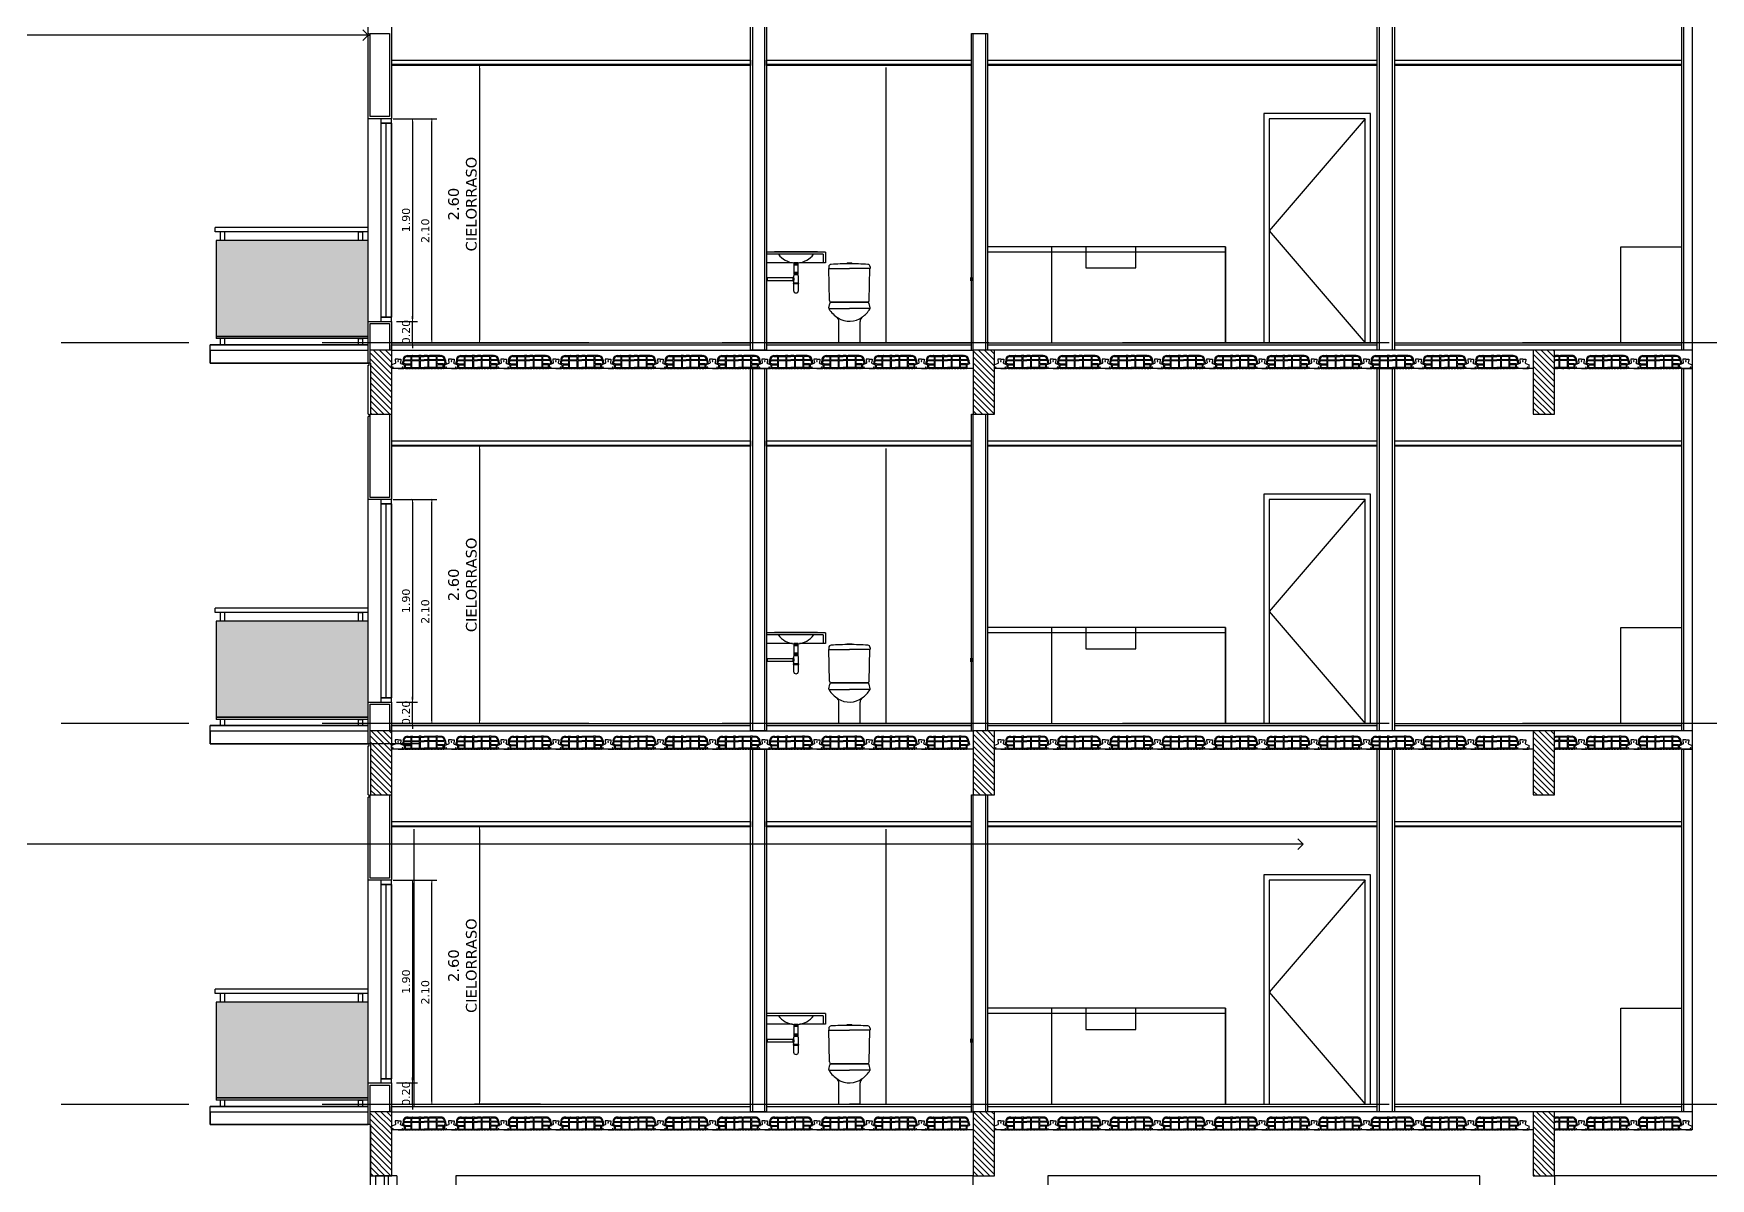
# Model space of a CAD drawing. Header units: metres. Extents: x 126 to 596, y -539 to -70.
# Drawn here: x 337.59 to 353.31, y -393.79 to -383.05 of the extents above; entities that cross this region are included whole.
import ezdxf
from ezdxf import colors
from ezdxf.entities.mleader import LeaderData, LeaderLine
from ezdxf.math import Vec2, Vec3

# ---------------------------------------------------------------- set-up
doc = ezdxf.new("R2010")
doc.units = ezdxf.units.M
doc.header["$LTSCALE"] = 10
doc.linetypes.add('DASHED2', pattern=[0.375, 0.25, -0.125])
doc.linetypes.add('HIDDEN', pattern=[0.375, 0.25, -0.125])
for name, color, linetype in [('01', 1, 'Continuous'), ('02', 2, 'Continuous'), ('1_MUROS', 6, 'Continuous'), ('2', 2, 'Continuous'), ('A- Hatch Hormigon', 255, 'Continuous'), ('A-Aberturas', 2, 'Continuous'), ('A-Autos', 254, 'Continuous'), ('A-Cielorraso', 1, 'HIDDEN'), ('A-Muros', 4, 'Continuous'), ('A-Referencias', 2, 'Continuous'), ('Corte t', 2, 'Continuous'), ('Dr Bloques', 1, 'Continuous'), ('Dr Ejes en bloque', 4, 'Continuous'), ('Fachada 02', 2, 'Continuous'), ('Losa rap sapito', 251, 'Continuous'), ('PISO', 251, 'Continuous'), ('Sanitarios', 2, 'Continuous')]:
    doc.layers.add(name, color=color, linetype=linetype)
doc.layers.add('Dimension', color=3, linetype='Continuous', lineweight=5)
doc.layers.add('Dr Contorno exterior torre', color=31, linetype='Continuous', transparency=0.5)
doc.layers.add('M1-Muro Común 20', color=12, linetype='Continuous', transparency=0.5)
doc.styles.add('1-100', font='arial.ttf', dxfattribs={"height": 0.15})
doc.styles.add('Verdana', font='verdana.ttf')
doc.dimstyles.new('ST-COTA-25', dxfattribs={"dimscale": 0.25, "dimtxt": 0.3, "dimasz": 0.1, "dimexe": 0.18, "dimexo": 0.0625, "dimgap": 0.09, "dimtad": 1, "dimzin": 1, "dimdsep": 46, "dimtxsty": 'Verdana', "dimblk1": 'COTA_N', "dimblk2": 'COTA_N', "dimsah": 1, "dimcen": 0.09, "dimclrd": 8, "dimclre": 8, "dimclrt": 7, "dimadec": 0, "dimazin": 0, "dimtfac": 1, "dimtix": 1, "dimtmove": 0, "dimatfit": 3, "dimldrblk": 'COTA_N', "dimfxl": 0.18, "dimtolj": 1, "dimtzin": 0, "dimarcsym": 0})

# ---------------------------------------------------------------- blocks, each defined once
blk = doc.blocks.new('A$C5A1D3FF0')
at = {"ltscale": 0.069122}
blk.add_line((-194, 711), (-194, 697), dxfattribs=at)
for p, q in [((-193, 695), (0, 695)), ((-186, 397), (-193, 695)), ((192, 695), (0, 695)), ((185, 397), (192, 695)), ((-193, 320), (0, 320)), ((-175, 380), (0, 380)), ((-171, 380), (0, 380)), ((-171, 380), (173, 380)), ((1, 380), (-170, 380)), ((1, 380), (-170, 380)), ((0, 380), (173, 380)), ((171, 380), (0, 380)), ((175, 380), (0, 380)), ((0, 380), (144, 380)), ((193, 320), (0, 320)), ((1, 380), (170, 380)), ((-100, 3), (-99, 200)), ((101, 3), (100, 200))]:
    blk.add_line(p, q)
at = {"ltscale": 0.01671}
blk.add_line((-24, 740), (-24, 743), dxfattribs=at)
at = {"ltscale": 0.00085}
blk.add_line((0, 746), (0, 746), dxfattribs=at)
at = {"ltscale": 0.017205}
blk.add_line((24, 740), (24, 743), dxfattribs=at)
at = {"ltscale": 0.069103}
blk.add_line((194, 711), (194, 697), dxfattribs=at)
at = {"ltscale": 0.217544}
for p, q in [((-193, 326), (-184, 369)), ((193, 326), (184, 369))]:
    blk.add_line(p, q, dxfattribs=at)
at = {"ltscale": 0.489641}
blk.add_line((-98, 0), (0, 0), dxfattribs=at)
at = {"ltscale": 0.413757}
blk.add_line((-82, 0), (0, 0), dxfattribs=at)
at = {"ltscale": 0.413755}
blk.add_line((83, 0), (0, 0), dxfattribs=at)
at = {"ltscale": 0.492131}
blk.add_line((98, 0), (0, 0), dxfattribs=at)
for centre, radius, start, end in [((-171, 711), 23.7, 93.7557, 179.6251), ((-193, 697), 1.76, 180.2855, 270.6496), ((-2, -1860), 2600, 89.9609, 93.7557), ((-22, 743), 2, 91.3801, 180), ((0, -170), 915, 90, 91.3801), ((0, -170), 915, 88.6199, 90), ((2, -1860), 2600, 86.2429, 90.0391), ((22, 743), 2, 0, 88.6199), ((170, 711), 23.7, 0.3749, 86.2429), ((192, 697), 1.76, 269.3504, 359.7145), ((-180, 323), 14, 168.1113, 212.7999), ((40, 465), 275, 212.7999, 237.6232), ((-166, 397), 19.5, 181.3139, 242.1559), ((-171, 366), 14, 90, 168.1113), ((-40, 465), 275, 305.6405, 327.2001), ((171, 366), 14, 11.8887, 90), ((166, 397), 19.5, 297.8441, 358.6861), ((180, 323), 14, 327.2001, 11.8887), ((-149, 201), 50, 359.6141, 54.3595), ((0, 402), 201, 237.6232, 306.8471), ((150, 201), 50, 125.6405, 180.3859), ((-98, 2), 2.5, 179.6141, 270), ((98, 2), 2.5, 270, 0.3859)]:
    blk.add_arc(centre, radius, start, end)
blk = doc.blocks.new('COTA_N')
for p, q in [((-1, 0), (0, 0)), ((0, 0.5), (0, -0.5))]:
    blk.add_line(p, q)
at = {"color": 3, "const_width": 0.065}
blk.add_lwpolyline([(0.14, 0.14), (0.28, 0.28), (0, 0), (-0.14, -0.14), (-0.28, -0.28)], dxfattribs=at)
blk = doc.blocks.new('*D144')
at = {"layer": 'Defpoints', "color": 0, "transparency": 16777216}
for p in [(340.975, -230.458), (341.141, -230.458), (340.975, -230.658)]:
    blk.add_point(p, dxfattribs=at)
at = {"layer": 'Dimension', "color": 8, "lineweight": -2, "transparency": 16777216}
for p, q in [((341.141, -230.433), (341.141, -230.408)), ((340.991, -230.458), (341.186, -230.458)), ((341.141, -230.658), (341.141, -230.458)), ((340.991, -230.658), (341.186, -230.658)), ((341.141, -230.683), (341.141, -230.708))]:
    blk.add_line(p, q, dxfattribs=at)
at = {"layer": 'Dimension', "color": 8, "lineweight": -2, "transparency": 16777216, "xscale": 0.025, "yscale": 0.025, "zscale": 0.025}
for p, rotation in [((341.141, -230.458), 270), ((341.141, -230.658), 90)]:
    blk.add_blockref('COTA_N', p, dxfattribs=dict(at, rotation=rotation))
at = {"layer": 'Dimension', "color": 2, "transparency": 16777216, "insert": (341.08, -230.558), "char_height": 0.075, "attachment_point": 5, "rotation": 90, "style": 'Verdana'}
blk.add_mtext('\\A1;0.20', dxfattribs=at)
blk = doc.blocks.new('*D145')
at = {"layer": 'Defpoints', "color": 0, "transparency": 16777216}
for p in [(340.974, -228.558), (340.974, -230.458), (341.141, -230.458)]:
    blk.add_point(p, dxfattribs=at)
at = {"layer": 'Dimension', "color": 8, "lineweight": -2, "transparency": 16777216}
for p, q in [((340.99, -228.558), (341.186, -228.558)), ((341.141, -228.583), (341.141, -230.433)), ((340.99, -230.458), (341.186, -230.458))]:
    blk.add_line(p, q, dxfattribs=at)
at = {"layer": 'Dimension', "color": 8, "lineweight": -2, "transparency": 16777216, "xscale": 0.025, "yscale": 0.025, "zscale": 0.025}
for p, rotation in [((341.141, -228.558), 90), ((341.141, -230.458), 270)]:
    blk.add_blockref('COTA_N', p, dxfattribs=dict(at, rotation=rotation))
at = {"layer": 'Dimension', "color": 2, "transparency": 16777216, "insert": (341.08, -229.508), "char_height": 0.075, "attachment_point": 5, "rotation": 90, "style": 'Verdana'}
blk.add_mtext('\\A1;1.90', dxfattribs=at)
blk = doc.blocks.new('*D148')
at = {"layer": 'Defpoints', "color": 0, "transparency": 16777216}
for p in [(340.944, -228.558), (341.322, -228.558), (340.945, -230.658)]:
    blk.add_point(p, dxfattribs=at)
at = {"layer": 'Dimension', "color": 8, "lineweight": -2, "transparency": 16777216}
for p, q in [((340.96, -228.558), (341.367, -228.558)), ((341.322, -230.633), (341.322, -228.583)), ((340.96, -230.658), (341.367, -230.658))]:
    blk.add_line(p, q, dxfattribs=at)
at = {"layer": 'Dimension', "color": 8, "lineweight": -2, "transparency": 16777216, "xscale": 0.025, "yscale": 0.025, "zscale": 0.025}
for p, rotation in [((341.322, -228.558), 90), ((341.322, -230.658), 270)]:
    blk.add_blockref('COTA_N', p, dxfattribs=dict(at, rotation=rotation))
at = {"layer": 'Dimension', "color": 2, "transparency": 16777216, "insert": (341.26, -229.608), "char_height": 0.075, "attachment_point": 5, "rotation": 90, "style": 'Verdana'}
blk.add_mtext('\\A1;2.10', dxfattribs=at)
blk = doc.blocks.new('*D146')
at = {"layer": 'Defpoints', "color": 0, "transparency": 16777216}
for p in [(342.308, -228.058), (341.768, -230.658), (342.357, -230.658)]:
    blk.add_point(p, dxfattribs=at)
at = {"layer": 'Dimension', "color": 8, "lineweight": -2, "transparency": 16777216}
for p, q in [((342.292, -228.058), (341.723, -228.058)), ((341.768, -228.083), (341.768, -230.633)), ((342.341, -230.658), (341.723, -230.658))]:
    blk.add_line(p, q, dxfattribs=at)
at = {"layer": 'Dimension', "color": 8, "lineweight": -2, "transparency": 16777216, "xscale": 0.025, "yscale": 0.025, "zscale": 0.025}
for p, rotation in [((341.768, -228.058), 90), ((341.768, -230.658), 270)]:
    blk.add_blockref('COTA_N', p, dxfattribs=dict(at, rotation=rotation))
at = {"layer": 'Dimension', "color": 2, "transparency": 16777216, "insert": (341.609, -229.358), "char_height": 0.1, "attachment_point": 5, "rotation": 90, "style": 'Verdana'}
blk.add_mtext('\\A1;2.60\\PCIELORRASO', dxfattribs=at)
blk = doc.blocks.new('VIGUETA NUEVA')
at = {"layer": '02'}
for p, q in [((852.277, 1549.624), (852.243, 1549.611)), ((852.305, 1549.666), (852.277, 1549.666)), ((852.277, 1549.666), (852.277, 1549.661)), ((852.277, 1549.661), (852.281, 1549.631)), ((852.305, 1549.666), (852.334, 1549.666)), ((852.334, 1549.661), (852.33, 1549.631)), ((852.334, 1549.666), (852.334, 1549.661)), ((852.334, 1549.624), (852.368, 1549.611)), ((852.243, 1549.581), (852.243, 1549.611)), ((852.243, 1549.581), (852.248, 1549.576)), ((852.305, 1549.576), (852.248, 1549.576)), ((852.305, 1549.576), (852.363, 1549.576)), ((852.368, 1549.581), (852.363, 1549.576)), ((852.368, 1549.581), (852.368, 1549.611))]:
    blk.add_line(p, q, dxfattribs=at)
for centre, start, end in [((852.274, 1549.631), 294.8533, 4.4381), ((852.337, 1549.631), 175.5619, 245.1467)]:
    blk.add_arc(centre, 0.00704, start, end, dxfattribs=at)
blk = doc.blocks.new('VIGUETA NUEVA1')
at = {"layer": 'PISO'}
for centre in [(-0.044, -0.081), (0, -0.02), (0.05, -0.081)]:
    blk.add_circle(centre, 0.00324, dxfattribs=at)
at = {"layer": '1_MUROS'}
blk.add_blockref('VIGUETA NUEVA', (-852.305, -1549.666), dxfattribs=at)
blk = doc.blocks.new('Losa rap zapito')
at = {"layer": 'Losa rap sapito'}
for p, q in [((283.728, -291.824), (283.726, -291.839)), ((283.746, -291.848), (283.728, -291.842)), ((283.732, -291.804), (283.729, -291.823)), ((283.739, -291.812), (283.736, -291.833)), ((283.753, -291.842), (283.738, -291.836)), ((283.742, -291.81), (283.805, -291.81)), ((283.744, -291.804), (283.805, -291.804)), ((283.747, -291.88), (283.746, -291.848)), ((283.754, -291.884), (283.75, -291.884)), ((283.754, -291.884), (283.752, -291.884)), ((283.754, -291.884), (283.752, -291.884)), ((283.753, -291.81), (283.805, -291.81)), ((283.753, -291.842), (283.805, -291.842)), ((283.754, -291.872), (283.754, -291.851)), ((283.754, -291.884), (283.754, -291.883)), ((283.754, -291.883), (283.76, -291.883)), ((283.756, -291.849), (283.805, -291.849)), ((283.757, -291.875), (283.805, -291.875)), ((283.76, -291.884), (283.76, -291.883)), ((283.76, -291.884), (283.766, -291.884)), ((283.771, -291.883), (283.766, -291.883)), ((283.766, -291.884), (283.766, -291.883)), ((283.771, -291.772), (283.805, -291.772)), ((283.771, -291.884), (283.771, -291.883)), ((283.771, -291.884), (283.777, -291.884)), ((283.777, -291.884), (283.777, -291.883)), ((283.783, -291.883), (283.777, -291.883)), ((283.781, -291.764), (283.8, -291.764)), ((283.783, -291.884), (283.783, -291.883)), ((283.783, -291.884), (283.789, -291.884)), ((283.789, -291.884), (283.789, -291.883)), ((283.789, -291.883), (283.795, -291.883)), ((283.795, -291.884), (283.795, -291.883)), ((283.8, -291.884), (283.795, -291.884)), ((283.8, -291.883), (283.806, -291.883)), ((283.8, -291.884), (283.8, -291.883)), ((283.801, -291.763), (283.821, -291.763)), ((283.806, -291.884), (283.806, -291.883)), ((283.812, -291.884), (283.806, -291.884)), ((283.808, -291.801), (283.808, -291.775)), ((283.808, -291.839), (283.808, -291.813)), ((283.808, -291.872), (283.808, -291.852)), ((283.812, -291.883), (283.818, -291.883)), ((283.812, -291.884), (283.812, -291.883)), ((283.812, -291.883), (283.818, -291.883)), ((283.815, -291.801), (283.815, -291.775)), ((283.815, -291.872), (283.815, -291.813)), ((283.818, -291.772), (283.884, -291.772)), ((283.818, -291.804), (283.884, -291.804)), ((283.818, -291.81), (283.884, -291.81)), ((283.818, -291.875), (283.884, -291.875)), ((283.818, -291.884), (283.818, -291.883)), ((283.818, -291.884), (283.823, -291.884)), ((283.821, -291.764), (283.881, -291.764)), ((283.829, -291.883), (283.823, -291.883)), ((283.823, -291.884), (283.823, -291.883)), ((283.829, -291.884), (283.829, -291.883)), ((283.829, -291.884), (283.835, -291.884)), ((283.835, -291.884), (283.835, -291.883)), ((283.841, -291.883), (283.835, -291.883)), ((283.841, -291.884), (283.841, -291.883)), ((283.841, -291.884), (283.847, -291.884)), ((283.847, -291.884), (283.847, -291.883)), ((283.847, -291.883), (283.852, -291.883)), ((283.852, -291.884), (283.852, -291.883)), ((283.858, -291.884), (283.852, -291.884)), ((283.858, -291.883), (283.864, -291.883)), ((283.858, -291.884), (283.858, -291.883)), ((283.864, -291.884), (283.864, -291.883)), ((283.87, -291.884), (283.864, -291.884)), ((283.87, -291.883), (283.875, -291.883)), ((283.87, -291.884), (283.87, -291.883)), ((283.87, -291.883), (283.875, -291.883)), ((283.875, -291.884), (283.875, -291.883)), ((283.875, -291.884), (283.881, -291.884)), ((283.887, -291.883), (283.881, -291.883)), ((283.881, -291.884), (283.881, -291.883)), ((283.901, -291.763), (283.882, -291.763)), ((283.887, -291.801), (283.887, -291.775)), ((283.887, -291.872), (283.887, -291.813)), ((283.887, -291.884), (283.887, -291.883)), ((283.887, -291.884), (283.893, -291.884)), ((283.893, -291.884), (283.893, -291.883)), ((283.899, -291.883), (283.893, -291.883)), ((283.894, -291.801), (283.894, -291.775)), ((283.894, -291.872), (283.894, -291.813)), ((283.897, -291.772), (283.93, -291.772)), ((283.897, -291.804), (283.93, -291.804)), ((283.897, -291.81), (283.93, -291.81)), ((283.897, -291.875), (283.93, -291.875)), ((283.899, -291.884), (283.899, -291.883)), ((283.899, -291.884), (283.904, -291.884)), ((283.902, -291.764), (283.93, -291.764)), ((283.904, -291.884), (283.904, -291.883)), ((283.904, -291.883), (283.91, -291.883)), ((283.91, -291.884), (283.91, -291.883)), ((283.916, -291.884), (283.91, -291.884)), ((283.916, -291.883), (283.922, -291.883)), ((283.916, -291.884), (283.916, -291.883)), ((283.922, -291.884), (283.922, -291.883)), ((283.927, -291.884), (283.922, -291.884)), ((283.927, -291.884), (283.927, -291.883)), ((283.927, -291.883), (283.93, -291.883)), ((283.959, -291.764), (283.93, -291.764)), ((283.964, -291.772), (283.93, -291.772)), ((283.964, -291.804), (283.93, -291.804)), ((283.964, -291.81), (283.93, -291.81)), ((283.964, -291.875), (283.93, -291.875)), ((283.933, -291.883), (283.93, -291.883)), ((283.933, -291.884), (283.933, -291.883)), ((283.933, -291.884), (283.939, -291.884)), ((283.945, -291.883), (283.939, -291.883)), ((283.939, -291.884), (283.939, -291.883)), ((283.945, -291.884), (283.945, -291.883)), ((283.945, -291.884), (283.951, -291.884)), ((283.951, -291.884), (283.951, -291.883)), ((283.956, -291.883), (283.951, -291.883)), ((283.956, -291.884), (283.956, -291.883)), ((283.962, -291.884), (283.956, -291.884)), ((283.96, -291.763), (283.979, -291.763)), ((283.962, -291.884), (283.962, -291.883)), ((283.962, -291.883), (283.968, -291.883)), ((283.967, -291.801), (283.967, -291.775)), ((283.967, -291.872), (283.967, -291.813)), ((283.968, -291.884), (283.968, -291.883)), ((283.974, -291.884), (283.968, -291.884)), ((283.973, -291.801), (283.973, -291.775)), ((283.973, -291.872), (283.973, -291.813)), ((283.974, -291.883), (283.98, -291.883)), ((283.974, -291.884), (283.974, -291.883)), ((284.043, -291.772), (283.976, -291.772)), ((284.043, -291.804), (283.976, -291.804)), ((284.043, -291.81), (283.976, -291.81)), ((284.043, -291.875), (283.976, -291.875)), ((284.039, -291.764), (283.98, -291.764)), ((283.98, -291.884), (283.98, -291.883)), ((283.985, -291.884), (283.98, -291.884)), ((283.991, -291.883), (283.985, -291.883)), ((283.985, -291.884), (283.985, -291.883)), ((283.991, -291.883), (283.985, -291.883)), ((283.991, -291.884), (283.991, -291.883)), ((283.991, -291.884), (283.997, -291.884)), ((284.003, -291.883), (283.997, -291.883)), ((283.997, -291.884), (283.997, -291.883)), ((284.003, -291.884), (284.003, -291.883)), ((284.003, -291.884), (284.008, -291.884)), ((284.008, -291.884), (284.008, -291.883)), ((284.014, -291.883), (284.008, -291.883)), ((284.014, -291.884), (284.014, -291.883)), ((284.02, -291.884), (284.014, -291.884)), ((284.02, -291.884), (284.02, -291.883)), ((284.02, -291.883), (284.026, -291.883)), ((284.026, -291.884), (284.026, -291.883)), ((284.032, -291.884), (284.026, -291.884)), ((284.032, -291.883), (284.037, -291.883)), ((284.032, -291.884), (284.032, -291.883)), ((284.037, -291.884), (284.037, -291.883)), ((284.043, -291.884), (284.037, -291.884)), ((284.059, -291.763), (284.04, -291.763)), ((284.049, -291.883), (284.043, -291.883)), ((284.043, -291.884), (284.043, -291.883)), ((284.049, -291.883), (284.043, -291.883)), ((284.046, -291.801), (284.046, -291.775)), ((284.046, -291.872), (284.046, -291.813)), ((284.049, -291.884), (284.049, -291.883)), ((284.049, -291.884), (284.055, -291.884)), ((284.053, -291.801), (284.053, -291.775)), ((284.053, -291.839), (284.053, -291.813)), ((284.053, -291.872), (284.053, -291.852)), ((284.06, -291.883), (284.055, -291.883)), ((284.055, -291.884), (284.055, -291.883)), ((284.09, -291.772), (284.056, -291.772)), ((284.117, -291.804), (284.056, -291.804)), ((284.119, -291.81), (284.056, -291.81)), ((284.107, -291.81), (284.056, -291.81)), ((284.107, -291.842), (284.056, -291.842)), ((284.104, -291.849), (284.056, -291.849)), ((284.104, -291.875), (284.056, -291.875)), ((284.079, -291.764), (284.06, -291.764)), ((284.06, -291.884), (284.06, -291.883)), ((284.06, -291.884), (284.066, -291.884)), ((284.066, -291.884), (284.066, -291.883)), ((284.072, -291.883), (284.066, -291.883)), ((284.072, -291.884), (284.072, -291.883)), ((284.078, -291.884), (284.072, -291.884)), ((284.078, -291.884), (284.078, -291.883)), ((284.078, -291.883), (284.084, -291.883)), ((284.084, -291.884), (284.084, -291.883)), ((284.089, -291.884), (284.084, -291.884)), ((284.089, -291.883), (284.095, -291.883)), ((284.089, -291.884), (284.089, -291.883)), ((284.095, -291.884), (284.095, -291.883)), ((284.101, -291.884), (284.095, -291.884)), ((284.101, -291.884), (284.101, -291.883)), ((284.107, -291.883), (284.101, -291.883)), ((284.107, -291.842), (284.123, -291.836)), ((284.107, -291.872), (284.107, -291.851)), ((284.107, -291.884), (284.107, -291.883)), ((284.107, -291.884), (284.109, -291.884)), ((284.107, -291.884), (284.109, -291.884)), ((284.107, -291.884), (284.11, -291.884)), ((284.114, -291.88), (284.115, -291.848)), ((284.115, -291.848), (284.133, -291.842)), ((284.121, -291.812), (284.125, -291.833)), ((284.129, -291.804), (284.131, -291.823)), ((284.133, -291.824), (284.135, -291.839))]:
    blk.add_line(p, q, dxfattribs=at)
for centre, radius, start, end in [((283.729, -291.839), 0.00289, 171.8699, 249.444), ((283.729, -291.824), 0.000963, 81.8699, 171.8699), ((283.772, -291.804), 0.0404, 77.2971, 181.0135), ((283.739, -291.833), 0.00289, 171.8699, 249.444), ((283.742, -291.813), 0.00289, 90, 165.2593), ((283.772, -291.804), 0.0317, 92.259, 174.7894), ((283.744, -291.801), 0.00289, 180.2316, 270), ((283.751, -291.88), 0.0039, 182.4799, 268.1248), ((283.756, -291.852), 0.00289, 90, 168.5947), ((283.757, -291.872), 0.00289, 180, 271.41), ((283.801, -291.764), 0.000963, 90, 180), ((283.805, -291.775), 0.00289, 0, 90), ((283.805, -291.801), 0.00289, 270, 0), ((283.805, -291.813), 0.00289, 0, 90), ((283.805, -291.839), 0.00289, 270, 0), ((283.805, -291.852), 0.00289, 0, 90), ((283.805, -291.872), 0.00289, 270, 0), ((283.818, -291.775), 0.00289, 90, 180), ((283.818, -291.801), 0.00289, 180, 270), ((283.818, -291.813), 0.00289, 90, 180), ((283.818, -291.872), 0.00289, 180, 270), ((283.821, -291.764), 0.000963, 0, 90), ((283.882, -291.764), 0.000963, 90, 180), ((283.884, -291.775), 0.00289, 0, 90), ((283.884, -291.801), 0.00289, 270, 0), ((283.884, -291.813), 0.00289, 0, 90), ((283.884, -291.872), 0.00289, 270, 0), ((283.897, -291.775), 0.00289, 90, 180), ((283.897, -291.801), 0.00289, 180, 270), ((283.897, -291.813), 0.00289, 90, 180), ((283.897, -291.872), 0.00289, 180, 270), ((283.901, -291.764), 0.000963, 0, 90), ((283.96, -291.764), 0.000963, 90, 180), ((283.964, -291.775), 0.00289, 0, 90), ((283.964, -291.801), 0.00289, 270, 0), ((283.964, -291.813), 0.00289, 0, 90), ((283.964, -291.872), 0.00289, 270, 0), ((283.976, -291.775), 0.00289, 90, 180), ((283.976, -291.801), 0.00289, 180, 270), ((283.976, -291.813), 0.00289, 90, 180), ((283.976, -291.872), 0.00289, 180, 270), ((283.979, -291.764), 0.000963, 0, 90), ((284.04, -291.764), 0.000963, 90, 180), ((284.043, -291.775), 0.00289, 0, 90), ((284.043, -291.801), 0.00289, 270, 0), ((284.043, -291.813), 0.00289, 0, 90), ((284.043, -291.872), 0.00289, 270, 0), ((284.056, -291.775), 0.00289, 90, 180), ((284.056, -291.801), 0.00289, 180, 270), ((284.056, -291.813), 0.00289, 90, 180), ((284.056, -291.839), 0.00289, 180, 270), ((284.056, -291.852), 0.00289, 90, 180), ((284.056, -291.872), 0.00289, 180, 270), ((284.059, -291.764), 0.000963, 0, 90), ((284.088, -291.804), 0.0404, 358.9865, 102.7029), ((284.088, -291.804), 0.0317, 5.2106, 87.741), ((284.104, -291.852), 0.00289, 11.4053, 90), ((284.104, -291.872), 0.00289, 268.59, 0), ((284.11, -291.88), 0.0039, 271.8752, 357.5201), ((284.117, -291.801), 0.00289, 270, 359.7684), ((284.119, -291.813), 0.00289, 14.7407, 90), ((284.122, -291.833), 0.00289, 290.556, 8.1301), ((284.132, -291.824), 0.000963, 8.1301, 98.1301), ((284.132, -291.839), 0.00289, 290.556, 8.1301)]:
    blk.add_arc(centre, radius, start, end, dxfattribs=at)
blk = doc.blocks.new('niveles')
at = {"layer": 'PISO', "linetype": 'HIDDEN'}
for p, q in [((572.152, -287.074), (533.455, -287.074)), ((572.152, -290.644), (533.455, -290.644)), ((572.152, -294.214), (533.455, -294.214))]:
    blk.add_line(p, q, dxfattribs=at)
blk = doc.blocks.new('DDA')
at = {"color": 1}
blk.add_lwpolyline([(340.745, -346.404), (340.745, -349.813)], dxfattribs=at)
at = {"layer": '01', "color": 1}
for points in [[(346.395, -349.813), (346.395, -346.884), (341.545, -346.884), (341.545, -349.813)], [(351.145, -349.813), (351.145, -346.884), (347.095, -346.884), (347.095, -349.813)], [(354.995, -346.884), (351.845, -346.884), (351.845, -349.813)]]:
    blk.add_lwpolyline(points, dxfattribs=at)
at = {"layer": 'A-Aberturas'}
for p, q in [((340.994, -346.884), (340.794, -346.884)), ((340.794, -346.884), (340.794, -349.768, 0)), ((340.994, -346.884), (340.994, -349.744, 0))]:
    blk.add_line(p, q, dxfattribs=at)
at = {"layer": 'A-Aberturas', "elevation": 0}
blk.add_lwpolyline([(340.914, -349.753), (340.914, -346.884), (340.875, -346.884), (340.875, -349.758)], dxfattribs=at)
blk = doc.blocks.new('_Open90')
at = {"color": 0, "linetype": 'ByBlock', "lineweight": -2}
for p, q in [((0, 0), (-1, 0)), ((-0.5, 0.5), (0, 0)), ((0, 0), (-0.5, -0.5))]:
    blk.add_line(p, q, dxfattribs=at)
blk = doc.blocks.new('Dr Bloque Planta tipo')
at = {"layer": 'A- Hatch Hormigon'}
h = blk.add_hatch(dxfattribs=at)
h.set_pattern_fill('ANSI31', color=256, scale=0.0125, angle=-90, style=0)
h.set_pattern_definition([(315, (0, 1), (0.0280633004, 0.0280633004), [])])
h.paths.add_polyline_path([(340.744, -230.848), (340.746, -230.848), (340.746, -231.328), (340.946, -231.328), (340.946, -230.728), (341.246, -230.728), (340.744, -230.728)])
h.paths.add_polyline_path([(346.395, -230.728), (346.395, -231.328), (346.595, -231.328), (346.595, -230.728)])
h.paths.add_polyline_path([(351.645, -230.728), (351.645, -231.328), (351.845, -231.328), (351.845, -230.728)])
h.paths.add_polyline_path([(355.396, -230.728), (355.396, -231.328), (355.596, -231.328), (355.596, -230.728)])
h.paths.add_polyline_path([(358.196, -230.728), (358.196, -231.328), (358.396, -231.328), (358.396, -230.728)])
h.paths.add_polyline_path([(364.845, -230.728), (365.045, -230.728), (365.045, -231.328), (364.845, -231.328)])
h.paths.add_polyline_path([(365.046, -230.848), (365.045, -230.728), (365.545, -230.728), (365.545, -230.848)])
at = {"layer": 'M1-Muro Común 20', "transparency": 33554460}
h = blk.add_hatch(color=141, dxfattribs=at)
h.dxf.hatch_style = 1
h.paths.add_polyline_path([(339.3, -230.598), (340.725, -230.598), (340.725, -229.699), (339.3, -229.699)])
h = blk.add_hatch(color=141, dxfattribs=at)
h.dxf.hatch_style = 1
h.paths.add_polyline_path([(339.3, -230.598), (340.725, -230.598), (340.725, -229.699), (339.3, -229.699)])
at = {"color": 5}
for p, q in [((340.745, -230.848), (340.745, -230.728)), ((340.745, -230.848), (340.745, -230.728)), ((340.946, -230.728), (340.746, -230.728)), ((340.946, -230.728), (346.395, -230.728)), ((340.946, -231.328), (340.946, -230.728)), ((346.395, -230.728), (346.395, -231.328)), ((346.595, -230.728), (346.395, -230.728)), ((351.645, -230.728, 0), (346.595, -230.728)), ((346.595, -231.328), (346.595, -230.728)), ((351.845, -230.728), (351.645, -230.728)), ((351.645, -230.728), (351.645, -231.328)), ((351.845, -231.328), (351.845, -230.728)), ((353.136, -230.728, 0), (351.845, -230.728, 0)), ((353.136, -230.728, 0), (353.136, -230.898, 0)), ((340.746, -230.848), (340.745, -230.848)), ((340.746, -230.848), (340.745, -230.848)), ((340.746, -230.848), (340.746, -231.328)), ((346.395, -230.898), (340.946, -230.898)), ((351.645, -230.898), (346.595, -230.898)), ((353.136, -230.898, 0), (351.845, -230.898, 0)), ((340.746, -231.328), (340.946, -231.328)), ((346.395, -231.328), (346.595, -231.328)), ((351.645, -231.328), (351.845, -231.328))]:
    blk.add_line(p, q, dxfattribs=at)
at = {"color": 2}
for p, q in [((340.945, -230.658), (344.31, -230.658)), ((340.945, -230.678), (344.31, -230.678)), ((344.46, -230.658), (346.38, -230.658)), ((344.46, -230.678), (346.38, -230.678)), ((346.53, -230.658), (350.184, -230.658)), ((346.53, -230.678), (350.184, -230.678)), ((350.344, -230.658), (353.039, -230.658))]:
    blk.add_line(p, q, dxfattribs=at)
at = {"layer": '01'}
for p, q in [((350.12, -228.508), (349.12, -228.508)), ((349.12, -228.508), (349.12, -230.658)), ((350.12, -230.658), (350.12, -228.508)), ((350.07, -228.558), (349.17, -228.558)), ((349.17, -228.558), (349.17, -230.658)), ((350.07, -228.558), (349.17, -229.608)), ((350.07, -230.658), (350.07, -228.558)), ((349.17, -229.608), (350.07, -230.658)), ((348.762, -229.758), (346.53, -229.758)), ((347.13, -229.758), (347.13, -230.658)), ((348.762, -229.758), (348.762, -230.658)), ((348.762, -230.658), (348.762, -229.758)), ((348.762, -229.808), (346.53, -229.808))]:
    blk.add_line(p, q, dxfattribs=at)
at = {"layer": '2'}
for p, q in [((345.01, -229.808), (344.46, -229.808)), ((344.99, -229.828), (344.46, -229.828)), ((345.01, -229.908), (344.99, -229.908))]:
    blk.add_line(p, q, dxfattribs=at)
at = {"layer": 'A-Aberturas'}
for points in [[(340.944, -228.558), (340.844, -228.558), (340.844, -228.598), (340.944, -228.598)], [(340.894, -228.598), (340.944, -228.598), (340.944, -230.418), (340.894, -230.418)], [(340.944, -230.418), (340.844, -230.418), (340.844, -230.458), (340.944, -230.458)]]:
    blk.add_lwpolyline(points, close=True, dxfattribs=at)
at = {"layer": 'A-Aberturas', "color": 1}
blk.add_lwpolyline([(340.844, -230.418), (340.944, -230.418), (340.944, -228.598), (340.844, -228.598)], close=True, dxfattribs=at)
at = {"layer": 'A-Aberturas', "color": 253}
for points in [[(340.725, -229.618), (339.29, -229.618), (339.29, -229.578)], [(340.725, -229.578), (339.29, -229.578)], [(340.725, -229.618), (339.29, -229.618), (339.29, -229.578)], [(340.725, -229.578), (339.29, -229.578)], [(339.38, -229.699), (339.38, -229.618), (339.34, -229.618)], [(339.34, -229.699), (339.34, -229.618)], [(339.38, -229.699), (339.38, -229.618), (339.34, -229.618)], [(339.34, -229.699), (339.34, -229.618)], [(340.635, -229.699), (340.635, -229.618), (340.675, -229.618)], [(340.635, -229.699), (340.635, -229.618), (340.675, -229.618)], [(340.675, -229.699), (340.675, -229.618)], [(340.675, -229.699), (340.675, -229.618)], [(340.725, -230.598), (339.3, -230.598), (339.3, -230.619)], [(340.725, -230.598), (339.3, -230.598), (339.3, -230.619)], [(340.725, -230.619), (339.3, -230.619)], [(340.725, -230.619), (339.3, -230.619)], [(339.38, -230.678), (339.38, -230.619), (339.34, -230.619)], [(339.34, -230.678), (339.34, -230.619)], [(339.38, -230.678), (339.38, -230.619), (339.34, -230.619)], [(339.34, -230.678), (339.34, -230.619)], [(340.635, -230.678), (340.635, -230.619), (340.675, -230.619)], [(340.635, -230.678), (340.635, -230.619), (340.675, -230.619)], [(340.675, -230.678), (340.675, -230.619)], [(340.675, -230.678), (340.675, -230.619)]]:
    blk.add_lwpolyline(points, dxfattribs=at)
blk.add_lwpolyline([(339.3, -230.598), (340.725, -230.598), (340.725, -229.699), (339.3, -229.699)], close=True, dxfattribs=at)
blk.add_lwpolyline([(339.3, -230.598), (340.725, -230.598), (340.725, -229.699), (339.3, -229.699)], close=True, dxfattribs=at)
at = {"layer": 'A-Autos'}
for p in [(349.62, -230.658), (350.07, -230.658)]:
    blk.add_line(p, (350.07, -230.658), dxfattribs=at)
at = {"layer": 'A-Cielorraso', "color": 1, "linetype": 'Continuous'}
for p, q in [((340.944, -228.008), (344.31, -228.008)), ((340.944, -228.008), (344.31, -228.008)), ((344.46, -228.008), (346.38, -228.008)), ((346.53, -228.008), (350.184, -228.008)), ((350.344, -228.008), (353.039, -228.008))]:
    blk.add_line(p, q, dxfattribs=at)
at = {"layer": 'A-Cielorraso', "color": 2, "linetype": 'Continuous'}
for p, q in [((340.944, -228.047), (344.31, -228.047)), ((344.31, -228.058), (340.944, -228.058)), ((344.31, -228.008), (344.31, -228.058)), ((344.46, -228.047), (346.38, -228.047)), ((346.38, -228.058), (344.46, -228.058)), ((346.53, -228.047), (350.184, -228.047)), ((350.184, -228.058), (346.53, -228.058)), ((350.344, -228.047), (353.039, -228.047)), ((353.039, -228.058), (350.344, -228.058))]:
    blk.add_line(p, q, dxfattribs=at)
at = {"layer": 'A-Cielorraso'}
blk.add_lwpolyline([(346.38, -228.058), (346.38, -228.058), (346.38, -228.058), (344.46, -228.058), (344.46, -228.008)], dxfattribs=at)
at = {"layer": 'A-Muros', "color": 1}
for p, q in [((340.724, -227.758), (340.734, -227.758)), ((340.734, -227.758), (340.734, -227.778)), ((346.38, -230.728), (346.38, -227.758)), ((346.38, -227.758), (346.53, -227.758)), ((346.53, -227.758), (346.53, -230.728)), ((340.734, -227.778), (340.724, -227.778)), ((340.724, -230.458), (340.724, -228.558))]:
    blk.add_line(p, q, dxfattribs=at)
at = {"layer": 'A-Muros'}
for p, q in [((346.395, -230.728), (346.395, -227.758)), ((346.4, -227.758), (346.51, -227.758)), ((346.51, -227.758), (346.51, -230.728)), ((340.945, -230.728), (340.945, -230.678)), ((346.4, -230.728), (346.4, -230.728)), ((350.344, -230.678), (353.039, -230.678))]:
    blk.add_line(p, q, dxfattribs=at)
at = {"layer": 'A-Muros', "color": 1}
for points in [[(340.944, -227.278), (340.944, -228.558), (340.724, -228.558), (340.724, -227.778)], [(340.724, -227.758), (340.724, -227.298), (340.734, -227.298), (340.734, -227.278), (340.724, -227.278)], [(340.745, -230.848), (340.725, -230.848), (340.724, -230.458), (340.944, -230.458), (340.945, -230.728)]]:
    blk.add_lwpolyline(points, dxfattribs=at)
for points in [[(344.31, -230.728), (344.31, -227.328), (344.46, -227.328), (344.46, -230.728)], [(350.184, -230.728), (350.184, -227.328), (350.344, -227.328), (350.344, -230.728)], [(353.039, -230.728), (353.039, -227.328), (353.136, -227.328), (353.136, -230.728)]]:
    blk.add_lwpolyline(points, close=True, dxfattribs=at)
at = {"layer": 'A-Muros'}
for points in [[(344.33, -230.728), (344.33, -227.328), (344.44, -227.328), (344.44, -230.728), (344.33, -230.728)], [(350.204, -230.728), (350.204, -227.328), (350.324, -227.328), (350.324, -230.728), (350.204, -230.728)], [(340.744, -228.538), (340.744, -227.758), (340.924, -227.758), (340.924, -228.538)], [(340.745, -230.728), (340.744, -230.478), (340.924, -230.478), (340.925, -230.728)]]:
    blk.add_lwpolyline(points, close=True, dxfattribs=at)
at = {"layer": 'A-Muros', "elevation": 0}
blk.add_lwpolyline([(353.056, -230.728), (353.056, -227.328), (353.136, -227.328), (353.136, -230.728), (353.056, -230.728)], close=True, dxfattribs=at)
at = {"layer": 'Corte t', "color": 1}
for p, q in [((344.702, -229.908), (344.46, -229.908)), ((344.99, -229.908), (344.768, -229.908))]:
    blk.add_line(p, q, dxfattribs=at)
at = {"layer": 'Corte t'}
for p, q in [((344.99, -229.828), (344.99, -229.908)), ((345.01, -229.808), (345.01, -229.908))]:
    blk.add_line(p, q, dxfattribs=at)
for points in [[(344.936, -229.808), (344.535, -229.808), (344.535, -229.803), (344.936, -229.803)], [(344.756, -229.913), (344.714, -229.913), (344.714, -229.926), (344.756, -229.926)], [(344.754, -229.909), (344.716, -229.909), (344.716, -229.913), (344.754, -229.913)], [(344.754, -229.926), (344.716, -229.926), (344.716, -229.999), (344.754, -229.999)], [(344.713, -230.046), (344.706, -230.046), (344.706, -230.078), (344.713, -230.078)], [(344.763, -230.098), (344.708, -230.098), (344.708, -230.104), (344.763, -230.104)], [(344.756, -229.999), (344.714, -229.999), (344.714, -230.011), (344.756, -230.011)], [(344.754, -230.011), (344.716, -230.011), (344.716, -230.019), (344.754, -230.019)], [(346.375, -230.045), (346.38, -230.045), (346.38, -230.079), (346.375, -230.079)]]:
    blk.add_lwpolyline(points, close=True, dxfattribs=at)
for points in [[(344.706, -230.05), (344.466, -230.05), (344.466, -230.073), (344.706, -230.073)], [(344.713, -230.034), (344.713, -230.098)], [(344.713, -230.104), (344.713, -230.169)], [(344.758, -230.098), (344.758, -230.034)], [(344.758, -230.169), (344.758, -230.104)]]:
    blk.add_lwpolyline(points, dxfattribs=at)
for centre, radius, start, end in [((344.735, -229.706), 0.205, 216.7054, 264.7043), ((344.735, -229.706), 0.205, 275.2957, 323.2946), ((344.735, -230.034), 0.0222, 140.2638, 180), ((344.703, -230.062), 0.0155, 311.7128, 48.2872), ((344.735, -230.034), 0.0222, 0, 39.7362), ((344.735, -230.169), 0.0222, 180, 0)]:
    blk.add_arc(centre, radius, start, end, dxfattribs=at)
at = {"layer": 'Dr Contorno exterior torre'}
for p, q in [((345.58, -230.658), (345.58, -228.078)), ((352.465, -230.658), (352.465, -229.758)), ((352.465, -229.758), (353.039, -229.758))]:
    blk.add_line(p, q, dxfattribs=at)
blk.add_lwpolyline([(347.451, -229.957), (347.92, -229.957), (347.92, -229.758), (347.451, -229.758)], close=True, dxfattribs=at)
at = {"layer": 'Fachada 02', "color": 253}
for p, q in [((339.245, -230.728), (339.245, -230.678)), ((340.725, -230.678), (339.245, -230.678)), ((339.245, -230.678), (340.725, -230.678)), ((339.245, -230.728), (339.245, -230.678)), ((340.725, -230.678), (339.245, -230.678)), ((339.245, -230.678), (340.725, -230.678)), ((339.245, -230.728), (339.245, -230.678)), ((340.725, -230.678), (339.245, -230.678)), ((339.245, -230.678), (340.725, -230.678)), ((339.245, -230.728), (339.245, -230.848)), ((339.245, -230.728), (339.245, -230.848)), ((339.245, -230.728), (339.245, -230.848)), ((340.725, -230.848), (339.245, -230.848)), ((339.245, -230.848), (340.725, -230.848)), ((340.725, -230.848), (339.245, -230.848)), ((339.245, -230.848), (340.725, -230.848)), ((340.725, -230.848), (339.245, -230.848)), ((339.245, -230.848), (340.725, -230.848))]:
    blk.add_line(p, q, dxfattribs=at)
at = {"layer": 'Fachada 02', "color": 253, "linetype": 'DASHED2'}
blk.add_lwpolyline([(339.245, -230.848), (339.245, -230.728), (340.725, -230.728)], dxfattribs=at)
blk.add_lwpolyline([(339.245, -230.848), (339.245, -230.728), (340.725, -230.728)], dxfattribs=at)
blk.add_lwpolyline([(339.245, -230.848), (339.245, -230.728), (340.725, -230.728)], dxfattribs=at)
at = {"layer": 'Losa rap sapito'}
for p, q in [((351.845, -230.779, 0), (351.853, -230.779, 0)), ((351.845, -230.787, 0), (351.853, -230.787, 0)), ((351.845, -230.818, 0), (351.853, -230.818, 0)), ((351.845, -230.825, 0), (351.853, -230.825, 0)), ((351.845, -230.89, 0), (351.853, -230.89, 0)), ((351.85, -230.898, 0), (351.845, -230.898, 0)), ((351.85, -230.898, 0), (351.85, -230.897, 0)), ((351.85, -230.897, 0), (351.853, -230.897, 0)), ((351.881, -230.779, 0), (351.853, -230.779, 0)), ((351.886, -230.787, 0), (351.853, -230.787, 0)), ((351.886, -230.818, 0), (351.853, -230.818, 0)), ((351.886, -230.825, 0), (351.853, -230.825, 0)), ((351.886, -230.89, 0), (351.853, -230.89, 0)), ((351.855, -230.897, 0), (351.853, -230.897, 0)), ((351.855, -230.898, 0), (351.855, -230.897, 0)), ((351.855, -230.898, 0), (351.861, -230.898, 0)), ((351.867, -230.897, 0), (351.861, -230.897, 0)), ((351.861, -230.898, 0), (351.861, -230.897, 0)), ((351.867, -230.898, 0), (351.867, -230.897, 0)), ((351.867, -230.898, 0), (351.873, -230.898, 0)), ((351.873, -230.898, 0), (351.873, -230.897, 0)), ((351.879, -230.897, 0), (351.873, -230.897, 0)), ((351.879, -230.898, 0), (351.879, -230.897, 0)), ((351.884, -230.898, 0), (351.879, -230.898, 0)), ((351.882, -230.778, 0), (351.901, -230.778, 0)), ((351.884, -230.898, 0), (351.884, -230.897, 0)), ((351.884, -230.897, 0), (351.89, -230.897, 0)), ((351.889, -230.815, 0), (351.889, -230.789, 0)), ((351.889, -230.887, 0), (351.889, -230.828, 0)), ((351.89, -230.898, 0), (351.89, -230.897, 0)), ((351.896, -230.898, 0), (351.89, -230.898, 0)), ((351.896, -230.815, 0), (351.896, -230.789, 0)), ((351.896, -230.887, 0), (351.896, -230.828, 0)), ((351.896, -230.897, 0), (351.902, -230.897, 0)), ((351.896, -230.898, 0), (351.896, -230.897, 0)), ((351.965, -230.787, 0), (351.898, -230.787, 0)), ((351.965, -230.818, 0), (351.898, -230.818, 0)), ((351.965, -230.825, 0), (351.898, -230.825, 0)), ((351.965, -230.89, 0), (351.898, -230.89, 0)), ((351.961, -230.779, 0), (351.902, -230.779, 0)), ((351.902, -230.898, 0), (351.902, -230.897, 0)), ((351.907, -230.898, 0), (351.902, -230.898, 0)), ((351.913, -230.897, 0), (351.907, -230.897, 0)), ((351.907, -230.898, 0), (351.907, -230.897, 0)), ((351.913, -230.897, 0), (351.907, -230.897, 0)), ((351.913, -230.898, 0), (351.913, -230.897, 0)), ((351.913, -230.898, 0), (351.919, -230.898, 0)), ((351.925, -230.897, 0), (351.919, -230.897, 0)), ((351.919, -230.898, 0), (351.919, -230.897, 0)), ((351.925, -230.898, 0), (351.925, -230.897, 0)), ((351.925, -230.898, 0), (351.931, -230.898, 0)), ((351.931, -230.898, 0), (351.931, -230.897, 0)), ((351.936, -230.897, 0), (351.931, -230.897, 0)), ((351.936, -230.898, 0), (351.936, -230.897, 0)), ((351.942, -230.898, 0), (351.936, -230.898, 0)), ((351.942, -230.898, 0), (351.942, -230.897, 0)), ((351.942, -230.897, 0), (351.948, -230.897, 0)), ((351.948, -230.898, 0), (351.948, -230.897, 0)), ((351.954, -230.898, 0), (351.948, -230.898, 0)), ((351.954, -230.897, 0), (351.959, -230.897, 0)), ((351.954, -230.898, 0), (351.954, -230.897, 0)), ((351.959, -230.898, 0), (351.959, -230.897, 0)), ((351.965, -230.898, 0), (351.959, -230.898, 0)), ((351.982, -230.778, 0), (351.962, -230.778, 0)), ((351.971, -230.897, 0), (351.965, -230.897, 0)), ((351.971, -230.897, 0), (351.965, -230.897, 0)), ((351.965, -230.898, 0), (351.965, -230.897, 0)), ((351.968, -230.815, 0), (351.968, -230.789, 0)), ((351.968, -230.887, 0), (351.968, -230.828, 0)), ((351.971, -230.898, 0), (351.971, -230.897, 0)), ((351.971, -230.898, 0), (351.977, -230.898, 0)), ((351.975, -230.815, 0), (351.975, -230.789, 0)), ((351.975, -230.854, 0), (351.975, -230.828, 0)), ((351.975, -230.887, 0), (351.975, -230.866, 0)), ((351.983, -230.897, 0), (351.977, -230.897, 0)), ((351.977, -230.898, 0), (351.977, -230.897, 0)), ((352.012, -230.787, 0), (351.978, -230.787, 0)), ((352.039, -230.818, 0), (351.978, -230.818, 0)), ((352.041, -230.825, 0), (351.978, -230.825, 0)), ((352.029, -230.825, 0), (351.978, -230.825, 0)), ((352.029, -230.857, 0), (351.978, -230.857, 0)), ((352.026, -230.863, 0), (351.978, -230.863, 0)), ((352.026, -230.89, 0), (351.978, -230.89, 0)), ((352.002, -230.779, 0), (351.983, -230.779, 0)), ((351.983, -230.898, 0), (351.983, -230.897, 0)), ((351.983, -230.898, 0), (351.988, -230.898, 0)), ((351.994, -230.897, 0), (351.988, -230.897, 0)), ((351.988, -230.898, 0), (351.988, -230.897, 0)), ((351.994, -230.898, 0), (351.994, -230.897, 0)), ((352, -230.898, 0), (351.994, -230.898, 0)), ((352, -230.898, 0), (352, -230.897, 0)), ((352, -230.897, 0), (352.006, -230.897, 0)), ((352.006, -230.898, 0), (352.006, -230.897, 0)), ((352.011, -230.898, 0), (352.006, -230.898, 0)), ((352.011, -230.897, 0), (352.017, -230.897, 0)), ((352.011, -230.898, 0), (352.011, -230.897, 0)), ((352.017, -230.898, 0), (352.017, -230.897, 0)), ((352.023, -230.898, 0), (352.017, -230.898, 0)), ((352.023, -230.898, 0), (352.023, -230.897, 0)), ((352.029, -230.897, 0), (352.023, -230.897, 0)), ((352.029, -230.857, 0), (352.045, -230.851, 0)), ((352.029, -230.887, 0), (352.029, -230.866, 0)), ((352.029, -230.898, 0), (352.029, -230.897, 0)), ((352.029, -230.898, 0), (352.031, -230.898, 0)), ((352.029, -230.898, 0), (352.031, -230.898, 0)), ((352.029, -230.898, 0), (352.032, -230.898, 0)), ((352.036, -230.895, 0), (352.037, -230.863, 0)), ((352.037, -230.863, 0), (352.055, -230.856, 0)), ((352.044, -230.827, 0), (352.047, -230.848, 0)), ((352.051, -230.819, 0), (352.054, -230.838, 0)), ((352.055, -230.839, 0), (352.057, -230.853, 0))]:
    blk.add_line(p, q, dxfattribs=at)
for centre, radius, start, end in [((351.882, -230.779, 0), 0.000963, 90, 180), ((351.886, -230.789, 0), 0.00289, 0, 90), ((351.886, -230.815, 0), 0.00289, 270, 0), ((351.886, -230.828, 0), 0.00289, 0, 90), ((351.886, -230.887, 0), 0.00289, 270, 0), ((351.898, -230.789, 0), 0.00289, 90, 180), ((351.898, -230.815, 0), 0.00289, 180, 270), ((351.898, -230.828, 0), 0.00289, 90, 180), ((351.898, -230.887, 0), 0.00289, 180, 270), ((351.901, -230.779, 0), 0.000963, 0, 90), ((351.962, -230.779, 0), 0.000963, 90, 180), ((351.965, -230.789, 0), 0.00289, 0, 90), ((351.965, -230.815, 0), 0.00289, 270, 0), ((351.965, -230.828, 0), 0.00289, 0, 90), ((351.965, -230.887, 0), 0.00289, 270, 0), ((351.978, -230.789, 0), 0.00289, 90, 180), ((351.978, -230.815, 0), 0.00289, 180, 270), ((351.978, -230.828, 0), 0.00289, 90, 180), ((351.978, -230.854, 0), 0.00289, 180, 270), ((351.978, -230.866, 0), 0.00289, 90, 180), ((351.978, -230.887, 0), 0.00289, 180, 270), ((351.982, -230.779, 0), 0.000963, 0, 90), ((352.01, -230.818, 0), 0.0404, 358.9865, 102.7029), ((352.01, -230.818, 0), 0.0317, 5.2106, 87.741), ((352.026, -230.866, 0), 0.00289, 11.4053, 90), ((352.026, -230.887, 0), 0.00289, 268.59, 0), ((352.032, -230.894, 0), 0.0039, 271.8752, 357.5201), ((352.039, -230.815, 0), 0.00289, 270, 359.7684), ((352.041, -230.828, 0), 0.00289, 14.7407, 90), ((352.044, -230.848, 0), 0.00289, 290.556, 8.1301), ((352.054, -230.839, 0), 0.000963, 8.1301, 98.1301), ((352.054, -230.854, 0), 0.00289, 290.556, 8.1301)]:
    blk.add_arc(centre, radius, start, end, dxfattribs=at)
at = {"layer": 'A-Muros'}
for p in [(57.32, 60.985), (57.82, 60.985), (58.309, 60.985), (58.798, 60.985), (59.288, 60.985), (59.777, 60.985), (60.267, 60.985), (60.756, 60.985), (61.246, 60.985), (61.735, 60.985), (62.225, 60.985), (62.969, 60.985), (63.458, 60.985), (63.948, 60.985), (64.437, 60.985), (64.927, 60.985), (65.416, 60.985), (65.905, 60.985), (66.395, 60.985), (66.884, 60.985), (67.374, 60.985), (68.412, 60.985, 0), (68.901, 60.985, 0)]:
    blk.add_blockref('Losa rap zapito', p, dxfattribs=at)
at = {"layer": 'Corte t', "xscale": -0.9559179682510148, "yscale": 0.9559179682510148, "zscale": 0.9559179682510148}
for p in [(341.005, -230.812), (341.505, -230.812), (341.995, -230.812), (342.484, -230.812), (342.974, -230.812), (343.463, -230.812), (343.953, -230.812), (344.442, -230.812), (344.931, -230.812), (345.421, -230.812), (345.91, -230.812), (346.655, -230.812), (347.144, -230.812), (347.633, -230.812), (348.123, -230.812), (348.612, -230.812), (349.102, -230.812), (349.591, -230.812), (350.081, -230.812), (350.57, -230.812), (351.06, -230.812), (351.548, -230.812), (352.097, -230.812, 0), (352.587, -230.812, 0), (353.076, -230.812, 0)]:
    blk.add_blockref('VIGUETA NUEVA1', p, dxfattribs=at)
at = {"layer": 'Sanitarios', "xscale": 0.001, "yscale": 0.001, "zscale": 0.001}
blk.add_blockref('A$C5A1D3FF0', (345.236, -230.658), dxfattribs=at)
at = {"layer": 'Dimension'}
dim = blk.add_linear_dim(base=(341.768, -230.658), p1=(342.308, -228.058), p2=(342.357, -230.658), angle=90, text='<>\\PCIELORRASO', dimstyle='ST-COTA-25', override={"dimtxt": 0.4, "dimclrt": 2}, dxfattribs=at)
dim.commit()
dim.dimension.update_dxf_attribs({"geometry": '*D146', "text_midpoint": (341.609, -229.358)})
for base, p1, p2, picture, middle in [((341.322, -228.558), (340.945, -230.658), (340.944, -228.558), '*D148', (341.26, -229.608)), ((341.141, -230.458), (340.974, -228.558), (340.974, -230.458), '*D145', (341.08, -229.508)), ((341.141, -230.458), (340.975, -230.658), (340.975, -230.458), '*D144', (341.08, -230.558))]:
    dim = blk.add_linear_dim(base=base, p1=p1, p2=p2, angle=90, dimstyle='ST-COTA-25', override={"dimclrt": 2}, dxfattribs=at)
    dim.commit()
    dim.dimension.update_dxf_attribs({"geometry": picture, "text_midpoint": middle})

msp = doc.modelspace()

# ---------------------------------------------------------------- linework, layer by layer
at = {"layer": 'A-Autos', "color": 114, "true_color": 0x139b48}
for p, q in [((341.211, -389.715, 0), (339.905, -389.715, 0)), ((341.155, -393.115, 0), (341.155, -390.515, 0))]:
    msp.add_line(p, q, dxfattribs=at)

# ---------------------------------------------------------------- block references
msp.add_blockref('DDA', (0, -46.881, 0))
at = {"layer": 'Dr Bloques'}
for p in [(0, -155.296, 0), (0, -158.866, 0), (0, -162.436, 0)]:
    msp.add_blockref('Dr Bloque Planta tipo', p, dxfattribs=at)
at = {"layer": 'Dr Ejes en bloque'}
msp.add_blockref('niveles', (-195.608, -98.881, 0), dxfattribs=at)

# ---------------------------------------------------------------- leaders
at = {"layer": 'A-Referencias', "linetype": 'Continuous', "ltscale": 0.5}
ml = msp.add_multileader_mtext('Standard', dxfattribs=at)
ml.set_content('BUÑA HORIZONTAL S EN UNION DE MUROS CON VIGAS\\PC/ TRATAMIENTO P/ DILATACION DE JUNTAS', color=3, style='1-100')
ml.set_leader_properties(color=1)
ml.set_arrow_properties(name='OPEN90')
ml.build(insert=Vec2(0, 0))
ml.multileader.update_dxf_attribs({"text_left_attachment_type": 2, "text_right_attachment_type": 2, "dogleg_length": 0.05, "arrow_head_size": 0.1})
ctx = ml.context
ctx.base_point, ctx.char_height, ctx.arrow_head_size, ctx.landing_gap_size, ctx.plane_origin = Vec3(330.408, -383.071, 0), 0.15, 0.1, 0.025, Vec3(338.642, -383.071, 0)
ctx.left_attachment, ctx.right_attachment, ctx.text_align_type = 2, 2, 2
notes = []
notes.append((ctx, [(0, (1, 1, 0), (336.163, -383.071, 0), (-1, 0), 0.05, [(0, [(340.724, -383.071, 0)], 0, [])])]))
ctx.mtext.insert, ctx.mtext.alignment, ctx.mtext.flow_direction = Vec3(336.088, -382.852, 0), 3, 5
ml = msp.add_multileader_mtext('Standard', dxfattribs=at)
ml.set_content('PUERTA TIPO ENCHAPADA TERMINACION\\PLAQUEADO MATE (VER DETALLE)', color=3, style='1-100')
ml.set_leader_properties(color=1)
ml.set_arrow_properties(name='OPEN90')
ml.build(insert=Vec2(0, 0))
ml.multileader.update_dxf_attribs({"text_left_attachment_type": 2, "text_right_attachment_type": 2, "dogleg_length": 0.05, "arrow_head_size": 0.1})
ctx = ml.context
ctx.base_point, ctx.char_height, ctx.arrow_head_size, ctx.landing_gap_size, ctx.plane_origin = Vec3(331.812, -390.654, 0), 0.15, 0.1, 0.025, Vec3(338.642, -390.654, 0)
ctx.left_attachment, ctx.right_attachment, ctx.text_align_type = 2, 2, 2
notes.append((ctx, [(0, (1, 1, 0), (336.163, -390.654, 0), (-1, 0), 0.05, [(0, [(349.489, -390.654, 0)], 0, [])])]))
ctx.mtext.insert, ctx.mtext.width, ctx.mtext.alignment, ctx.mtext.flow_direction = Vec3(336.088, -390.429, 0), 5.41832, 3, 5
for ctx, leaders in notes:
    for number, flags, end, landing, length, lines in leaders:
        leader = LeaderData()
        leader.index, (leader.has_last_leader_line, leader.has_dogleg_vector, leader.attachment_direction) = number, flags
        leader.last_leader_point, leader.dogleg_vector, leader.dogleg_length = Vec3(end), Vec3(landing), length
        for number, points, colour, breaks in lines:
            line = LeaderLine()
            line.index, line.vertices, line.color, line.breaks = number, Vec3.list(points), colors.encode_raw_color(colour), breaks
            leader.lines.append(line)
        ctx.leaders.append(leader)

doc.saveas('drawing.dxf')
